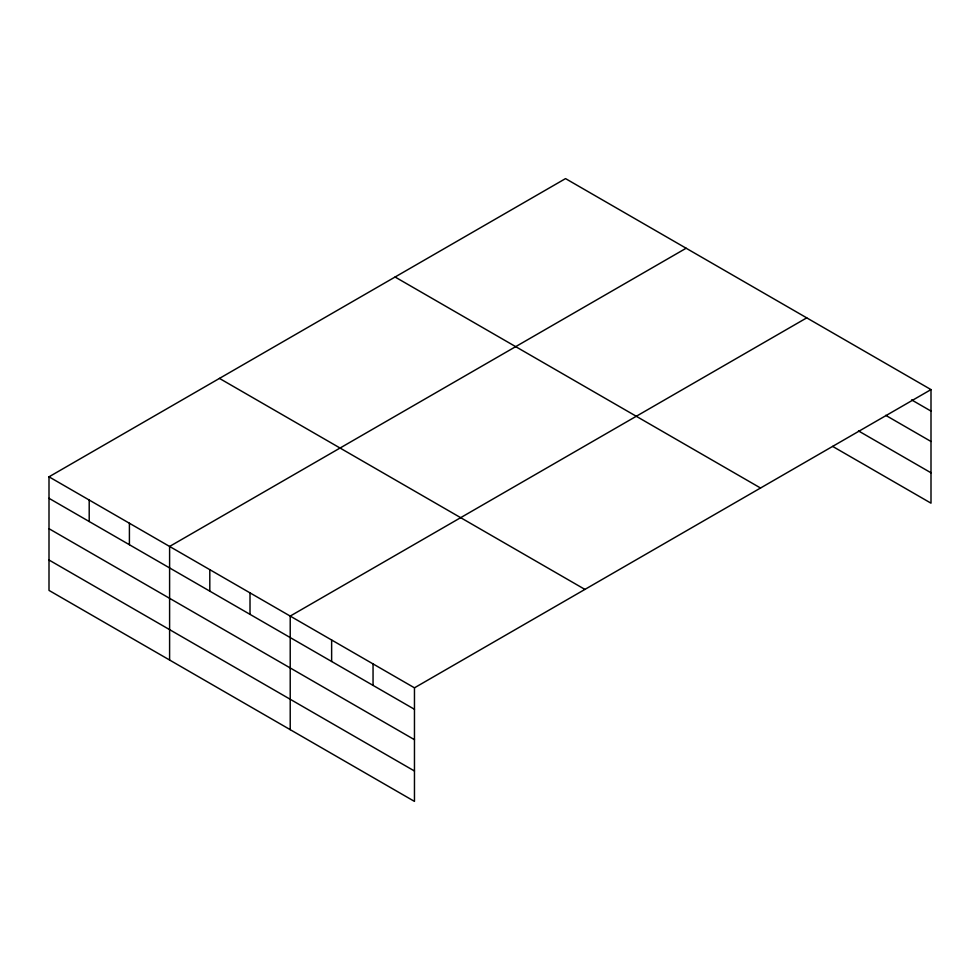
<?xml version="1.0" encoding="UTF-8"?>
<svg xmlns="http://www.w3.org/2000/svg" width="980" height="980" viewBox="0 0 980 980"><rect width="100%" height="100%" fill="white"/><g stroke="black" fill="none" stroke-linecap="round" stroke-linejoin="round"><path stroke-width="1.47" d="M49 476.819L414.466 687.825L414.466 801.395L49 590.401L49 476.819L565.534 178.605L931 389.599L931 503.181L832.633 446.39M686.135 248.234L169.601 546.448L169.601 660.03M806.736 317.863L290.215 616.077L290.215 729.659M414.466 687.825L931 389.599M911.584 399.877L931 411.086M885.7 415.324L931 441.478M858.517 430.943L931 472.789M395.075 277.009L760.541 488.016M219.459 378.402L584.925 589.409M49 498.305L414.466 709.3M49 528.698L414.466 739.692M49 560.009L414.466 771.003M373.049 663.901L373.049 685.388M331.632 639.989L331.632 661.476M250.01 592.863L250.01 614.35M209.806 569.662L209.806 591.148M129.409 523.234L129.409 544.721M89.204 500.033L89.204 521.507"/></g></svg>
